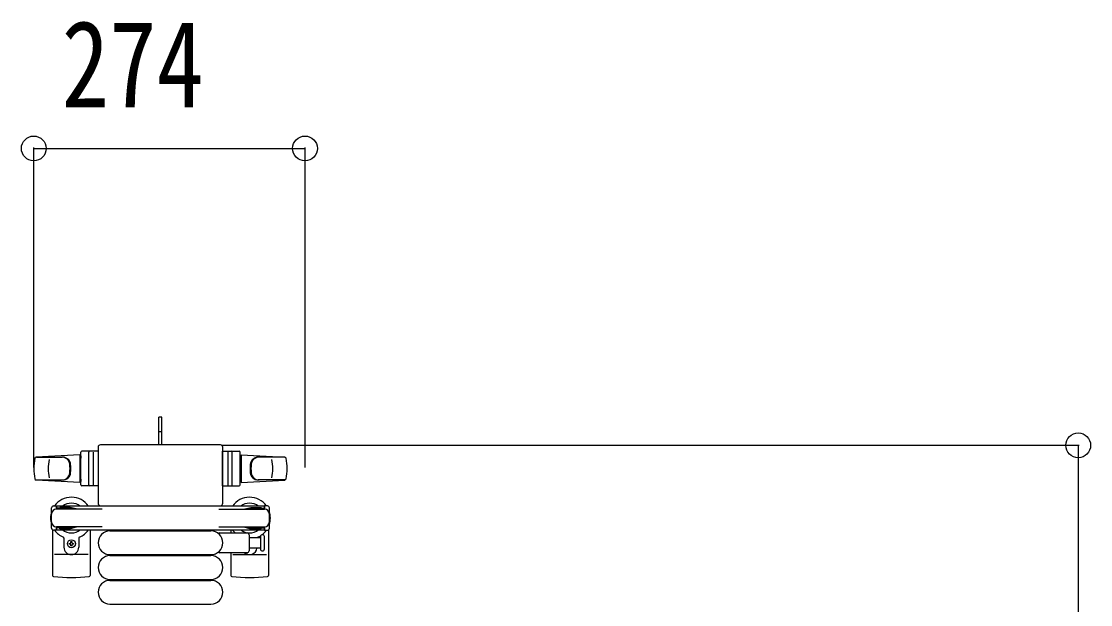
# Model space of a CAD drawing. Units: millimetres, scale not verified. Extents: x -16820 to 16820, y -11880 to 11880.
# Drawn here: x -8900 to -7820, y 7688 to 8277 of the extents above; entities that cross this region are included whole.
import ezdxf
from ezdxf.enums import TextEntityAlignment as Align

# ---------------------------------------------------------------- set-up
doc = ezdxf.new("R2010")
doc.units = ezdxf.units.MM
doc.header["$LTSCALE"] = 50
for name, color, linetype in [('0-2_YKK_13', 4, 'Continuous'), ('0-3_YKK_A1', 4, 'Continuous'), ('0-4_YKK_D', 6, 'Continuous')]:
    doc.layers.add(name, color=color, linetype=linetype)
doc.styles.add('ＭＳ ゴシック', font='')
doc.styles.get('ＭＳ ゴシック').set_extended_font_data('MS Gothic')

msp = doc.modelspace()

# ---------------------------------------------------------------- linework, layer by layer
at = {"layer": '0-2_YKK_13'}
for p, q in [((-8758.42, 7877.5), (-8761.42, 7877.5)), ((-8761.42, 7862), (-8761.42, 7877.5)), ((-8758.42, 7862.65), (-8761.42, 7862.65)), ((-8761.42, 7849.5), (-8761.42, 7862)), ((-8840.42, 7809), (-8840.42, 7842)), ((-8822.42, 7843), (-8839.42, 7843)), ((-8832.42, 7809), (-8832.42, 7842)), ((-8827.92, 7842.06), (-8827.92, 7808.88)), ((-8822.92, 7847), (-8822.92, 7790.49)), ((-8822.92, 7847), (-8822.92, 7847)), ((-8822.42, 7808), (-8822.42, 7843)), ((-8699.41, 7849.5), (-8820.42, 7849.5)), ((-8820.42, 7849.5), (-8820.42, 7849.5)), ((-8699.41, 7849.5), (-8699.41, 7849.5)), ((-8697.42, 7808), (-8697.42, 7843)), ((-8697.42, 7843), (-8680.42, 7843)), ((-8696.92, 7790.49), (-8696.92, 7847)), ((-8696.92, 7847), (-8696.92, 7847)), ((-8691.92, 7842.06), (-8691.92, 7808.88)), ((-8687.42, 7809), (-8687.42, 7842)), ((-8679.42, 7809), (-8679.42, 7842)), ((-8841.42, 7839.5), (-8885.44, 7837.06)), ((-8885.03, 7837), (-8859.29, 7837)), ((-8841.42, 7839.5), (-8841.42, 7811.5)), ((-8840.42, 7838.5), (-8841.42, 7838.5)), ((-8841.42, 7838.5), (-8841.42, 7812.5)), ((-8840.42, 7838.5), (-8840.42, 7836.1)), ((-8679.42, 7838.5), (-8679.42, 7836.1)), ((-8679.42, 7838.5), (-8678.42, 7838.5)), ((-8678.42, 7839.5), (-8678.42, 7811.5)), ((-8678.42, 7839.5), (-8634.39, 7837.06)), ((-8678.42, 7838.5), (-8678.42, 7812.5)), ((-8634.81, 7837), (-8660.54, 7837)), ((-8885.8, 7814), (-8858.61, 7814)), ((-8841.42, 7811.5), (-8885.44, 7813.93)), ((-8840.42, 7812.5), (-8841.42, 7812.5)), ((-8840.42, 7814.9), (-8840.42, 7812.5)), ((-8679.42, 7814.9), (-8679.42, 7812.5)), ((-8679.42, 7812.5), (-8678.42, 7812.5)), ((-8678.42, 7811.5), (-8634.39, 7813.93)), ((-8634.04, 7814), (-8661.23, 7814)), ((-8822.42, 7808), (-8839.42, 7808)), ((-8697.42, 7808), (-8680.42, 7808)), ((-8822.92, 7790.49), (-8822.92, 7790.49)), ((-8820.42, 7788), (-8699.41, 7788)), ((-8820.42, 7788), (-8820.42, 7788)), ((-8699.41, 7788), (-8699.41, 7788)), ((-8696.92, 7790.49), (-8696.92, 7790.49)), ((-8869.92, 7765.2), (-8869.92, 7785.8)), ((-8848.12, 7785.5), (-8865.12, 7785.5)), ((-8818.85, 7784.5), (-8864.92, 7784.5)), ((-8861.62, 7786.3), (-8861.62, 7785.5)), ((-8851.1, 7786.3), (-8861.62, 7786.3)), ((-8845.12, 7784.69), (-8851.1, 7786.3)), ((-8845.12, 7784.69), (-8845.12, 7784.5)), ((-8700.98, 7784.5), (-8654.92, 7784.5)), ((-8674.72, 7784.69), (-8668.73, 7786.3)), ((-8674.72, 7784.69), (-8674.72, 7784.5)), ((-8671.72, 7785.5), (-8654.72, 7785.5)), ((-8668.73, 7786.3), (-8658.22, 7786.3)), ((-8658.22, 7786.3), (-8658.22, 7785.5)), ((-8649.92, 7765.2), (-8649.92, 7785.8)), ((-8865.12, 7766.5), (-8865.12, 7763.2)), ((-8848.12, 7765.5), (-8865.12, 7765.5)), ((-8818.85, 7766.5), (-8864.92, 7766.5)), ((-8861.62, 7764.7), (-8861.62, 7765.5)), ((-8845.12, 7766.3), (-8851.1, 7764.7)), ((-8845.12, 7766.3), (-8845.12, 7766.5)), ((-8700.98, 7766.5), (-8654.92, 7766.5)), ((-8674.72, 7766.3), (-8674.72, 7766.5)), ((-8674.72, 7766.3), (-8668.73, 7764.7)), ((-8671.72, 7765.5), (-8654.72, 7765.5)), ((-8658.22, 7764.7), (-8658.22, 7765.5)), ((-8654.72, 7766.5), (-8654.72, 7763.2)), ((-8868.92, 7763.46), (-8868.92, 7717.4)), ((-8865.12, 7763.2), (-8867.92, 7763.2)), ((-8851.1, 7764.7), (-8861.62, 7764.7)), ((-8857.42, 7755.2), (-8857.42, 7746)), ((-8842.42, 7755.2), (-8842.42, 7746)), ((-8830.92, 7763.5), (-8830.92, 7717.4)), ((-8810.92, 7762.5), (-8708.92, 7762.5)), ((-8700.24, 7760.5), (-8672.42, 7760.5)), ((-8688.92, 7763.5), (-8688.92, 7760.5)), ((-8670.42, 7758.5), (-8670.42, 7742.5)), ((-8670.42, 7756), (-8658.92, 7756)), ((-8668.73, 7764.7), (-8658.22, 7764.7)), ((-8658.92, 7756.75), (-8658.92, 7744.25)), ((-8654.72, 7763.2), (-8651.92, 7763.2)), ((-8650.92, 7763.46), (-8650.92, 7717.4)), ((-8850.36, 7750.82), (-8850.36, 7751.7)), ((-8849.48, 7748.18), (-8849.48, 7747.3)), ((-8658.92, 7745), (-8670.42, 7745)), ((-8832.92, 7738.5), (-8866.92, 7738.5)), ((-8810.92, 7738.5), (-8708.92, 7738.5)), ((-8810.92, 7737.5), (-8708.92, 7737.5)), ((-8672.42, 7740.5), (-8700.24, 7740.5)), ((-8688.92, 7740.5), (-8688.92, 7717.4)), ((-8686.92, 7738.5), (-8652.92, 7738.5)), ((-8810.92, 7713.5), (-8708.92, 7713.5)), ((-8810.92, 7712.5), (-8708.92, 7712.5)), ((-8810.92, 7688.5), (-8708.92, 7688.5))]:
    msp.add_line(p, q, dxfattribs=at)
for points in [[(-8758.42, 7849.5), (-8758.42, 7862), (-8758.42, 7877.5)], [(-8867.92, 7787.8), (-8865.12, 7787.8), (-8865.12, 7784.5)], [(-8651.92, 7787.8), (-8654.72, 7787.8), (-8654.72, 7784.5)], [(-8654.92, 7744.25), (-8654.92, 7750.5), (-8654.92, 7756.75)], [(-8851.24, 7749.06), (-8852.12, 7749.06), (-8852.12, 7749.94), (-8851.24, 7749.94)], [(-8850.36, 7751.7), (-8849.48, 7751.7), (-8849.48, 7750.82)], [(-8849.48, 7747.3), (-8850.36, 7747.3), (-8850.36, 7748.18)], [(-8848.6, 7749.94), (-8847.72, 7749.94), (-8847.72, 7749.06), (-8848.6, 7749.06)]]:
    msp.add_lwpolyline(points, dxfattribs=at)
msp.add_circle((-8849.92, 7749.5), 4, dxfattribs=at)
for centre, radius, start, end in [((-8839.42, 7842), 1, 90, 180), ((-8831.42, 7842), 1, 90, 180), ((-8688.42, 7842), 1, 0, 90), ((-8680.42, 7842), 1, 0, 90), ((-8837.92, 7825.5), 50, 168.05356, 191.94644), ((-8837.92, 7825.5), 50, 168.05356, 191.97738), ((-8885.36, 7835.56), 1.5, 93.16862, 168.02262), ((-8823.32, 7825.5), 50, 169.45053, 190.87665), ((-8859.48, 7829), 8, 6.27929, 90), ((-8858.61, 7829), 8, 6.27929, 90), ((-8661.23, 7829), 8, 90, 173.72071), ((-8660.35, 7829), 8, 90, 173.72071), ((-8696.52, 7825.5), 50, 349.12335, 10.54947), ((-8634.47, 7835.56), 1.5, 11.97738, 86.83138), ((-8681.92, 7825.5), 50, 348.02262, 11.94644), ((-8681.92, 7825.5), 50, 348.05356, 11.94644), ((-8859.48, 7822), 8, 270, 353.72071), ((-8858.61, 7822), 8, 270, 353.72071), ((-8891.29, 7825.5), 40, 353.72071, 6.27929), ((-8890.42, 7825.5), 40, 353.72071, 6.27929), ((-8629.42, 7825.5), 40, 173.72071, 186.27929), ((-8661.23, 7822), 8, 186.27929, 270), ((-8628.54, 7825.5), 40, 173.72071, 186.27929), ((-8660.35, 7822), 8, 186.27929, 270), ((-8885.36, 7815.43), 1.5, 191.97738, 266.83138), ((-8839.42, 7809), 1, 180, 270), ((-8831.42, 7809), 1, 180, 270), ((-8688.42, 7809), 1, 270, 0), ((-8680.42, 7809), 1, 270, 0), ((-8634.47, 7815.43), 1.5, 273.16862, 348.02262), ((-8867.92, 7785.8), 2, 90, 180), ((-8849.92, 7775.5), 21, 34.8499, 144.14653), ((-8849.92, 7775.5), 15, 53.1301, 126.8699), ((-8669.92, 7775.5), 21, 35.85347, 145.1501), ((-8669.92, 7775.5), 15, 53.1301, 126.8699), ((-8651.92, 7785.8), 2, 0, 90), ((-8849.92, 7775.5), 21, 162.24721, 197.75279), ((-8864.92, 7779.5), 5, 90, 180), ((-8654.92, 7779.5), 5, 0, 90), ((-8669.92, 7775.5), 21, 342.24721, 17.75279), ((-8864.92, 7771.5), 5, 180, 270), ((-8654.92, 7771.5), 5, 270, 0), ((-8867.92, 7765.2), 2, 180, 270), ((-8849.92, 7775.5), 21, 215.85347, 247.27158), ((-8849.92, 7775.5), 15, 233.1301, 306.8699), ((-8858.42, 7755.2), 1, 0, 67.27158), ((-8841.42, 7755.2), 1, 112.72842, 180), ((-8849.92, 7775.5), 21, 292.72842, 325.1501), ((-8810.92, 7750.5), 12, 90, 270), ((-8708.92, 7750.5), 12, 270, 90), ((-8700.24, 7759.5), 1, 90, 168.06047), ((-8669.92, 7775.5), 21, 214.8499, 225.58471), ((-8669.92, 7775.5), 15, 233.1301, 306.8699), ((-8672.42, 7758.5), 2, 0, 90), ((-8661.42, 7755.2), 1, 112.72842, 127.66294), ((-8669.92, 7775.5), 21, 292.72842, 302.5406), ((-8656.92, 7756.75), 2, 90, 180), ((-8669.92, 7775.5), 21, 306.9292, 324.14653), ((-8656.92, 7756.75), 2, 0, 90), ((-8651.92, 7765.2), 2, 270, 0), ((-8849.92, 7746), 7.5, 180, 0), ((-8851.24, 7750.82), 0.88, 270, 0), ((-8851.24, 7748.18), 0.88, 0, 90), ((-8848.6, 7750.82), 0.88, 180, 270), ((-8848.6, 7748.18), 0.88, 90, 180), ((-8669.92, 7746), 7.5, 227.16663, 352.33771), ((-8656.92, 7744.25), 2, 180, 270), ((-8656.92, 7744.25), 2, 270, 0), ((-8810.92, 7725.5), 12, 90, 270), ((-8708.92, 7725.5), 12, 270, 90), ((-8700.24, 7741.5), 1, 191.93946, 270), ((-8672.42, 7742.5), 2, 270, 0), ((-8867.92, 7717.4), 1, 180, 264.26083), ((-8849.92, 7896.5), 181, 264.26083, 275.73917), ((-8831.92, 7717.4), 1, 275.73917, 0), ((-8810.92, 7700.5), 12, 90, 270), ((-8708.92, 7700.5), 12, 270, 90), ((-8687.92, 7717.4), 1, 180, 264.26083), ((-8669.92, 7896.5), 181, 264.26083, 275.73917), ((-8651.92, 7717.4), 1, 275.73917, 0)]:
    msp.add_arc(centre, radius, start, end, dxfattribs=at)
for centre, major_axis, start_param, end_param in [((-8820.41, 7846.99), (-1.77, 1.77), 5.4996506, 7.06672), ((-8699.42, 7846.99), (-1.77, -1.77), 2.358058, 3.9251274), ((-8820.41, 7790.5), (-1.77, -1.77), 5.4996506, 7.06672), ((-8699.42, 7790.5), (-1.77, 1.77), 2.358058, 3.9251274)]:
    msp.add_ellipse(centre, major_axis=major_axis, ratio=0.997169, start_param=start_param, end_param=end_param, dxfattribs=at)
at = {"layer": '0-3_YKK_A1'}
for p, q in [((-8654.92, 7787.5), (-8864.92, 7787.5)), ((-8864.92, 7787.5), (-8864.92, 7784.5)), ((-8654.92, 7785.5), (-8654.92, 7787.5)), ((-8864.92, 7766.5), (-8864.92, 7763.5)), ((-8654.92, 7763.5), (-8654.92, 7765.5)), ((-8864.92, 7763.5), (-8654.92, 7763.5))]:
    msp.add_line(p, q, dxfattribs=at)
at = {"layer": '0-4_YKK_D'}
for p, q in [((-8887.92, 7826.48), (-8887.92, 8150)), ((-8887.92, 8149), (-8613.92, 8149)), ((-8613.92, 7826.6), (-8613.92, 8150)), ((-8698.42, 7849), (-7831.92, 7849)), ((-7832.92, 7849), (-7832.92, 7304.5))]:
    msp.add_line(p, q, dxfattribs=at)
for centre in [(-8887.92, 8149), (-8613.92, 8149), (-7832.92, 7849)]:
    msp.add_circle(centre, 12.5, dxfattribs=at)

# ---------------------------------------------------------------- texts
at = {"layer": '0-4_YKK_D', "style": 'ＭＳ ゴシック', "width": 0.8}
msp.add_text('274', height=87.98, dxfattribs=at).set_placement((-8859.72, 8164), align=Align.BOTTOM_LEFT)

doc.saveas('drawing.dxf')
